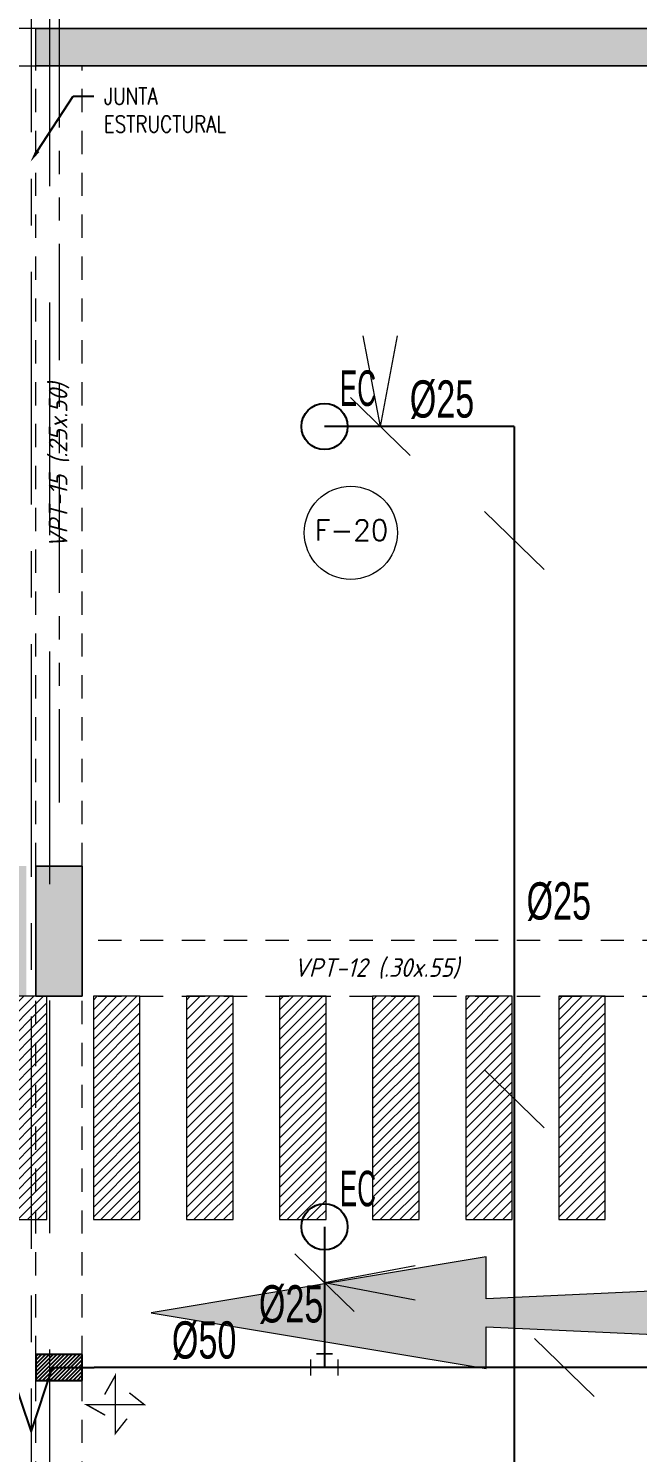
# Model space of a CAD drawing. Header units: millimetres. Extents: x 2085 to 2829, y 1347 to 1643.
# Drawn here: x 2156.79 to 2160.06, y 1531.64 to 1539.29 of the extents above; entities that cross this region are included whole.
import ezdxf
from ezdxf import colors
from ezdxf.entities.mleader import LeaderData, LeaderLine
from ezdxf.enums import TextEntityAlignment as Align
from ezdxf.math import Vec2, Vec3

# ---------------------------------------------------------------- set-up
doc = ezdxf.new("R2010")
doc.units = ezdxf.units.MM
for name, pattern in [('CENTER', [2, 1.25, -0.25, 0.25, -0.25]), ('DASHED2', [0.375, 0.25, -0.125]), ('HIDDEN', [0.375, 0.25, -0.125]), ('HIDDEN2', [0.1875, 0.125, -0.0625]), ('PHANTOM', [2.5, 1.25, -0.25, 0.25, -0.25, 0.25, -0.25]), ('PHANTOM2', [1.25, 0.625, -0.125, 0.125, -0.125, 0.125, -0.125])]:
    doc.linetypes.add(name, pattern=pattern)
doc.layers.get('0').update_dxf_attribs({"color": 251, "lineweight": 9})
for name, color, linetype, lineweight in [('000 SOS 911 - ACCESORIOS ACI', 3, 'Continuous', 20), ('000 SOS 911 ACCESORIOS', 3, 'Continuous', 20), ('000 SOS 911 ROCIADORES', 5, 'Continuous', 25), ('000 SOS 911 SOPORTES ACI', 3, 'Continuous', 25), ('000 SOS 911 TEXTOS ACI', 7, 'Continuous', 9), ('000 SOS 911 TUB. ENTERRADA  ACI', 5, 'DASHED2', 25), ('000 SOS 911 TUBERIA ACI', 3, 'Continuous', 25), ('00_Grupo3S', 7, 'DASHED2', 0), ('A-EJES', 251, 'PHANTOM', 9), ('A-ESTRUCTURA-HATCH', 251, 'Continuous', 13), ('A-ESTRUCTURA-PLACAS', 251, 'Continuous', 13), ('A-ESTRUCTURA-VIGAS', 251, 'HIDDEN2', 13), ('A-MUROS', 251, 'Continuous', 9), ('A-NUMERO ESTAC', 251, 'Continuous', 13), ('A-PROYECCIONES', 251, 'HIDDEN2', 9), ('A-TEXTO-INDICACIONES', 251, 'Continuous', 13), ('CIRCULACION PEATONAL', 251, 'Continuous', 13)]:
    doc.layers.add(name, color=color, linetype=linetype, lineweight=lineweight)
doc.layers.add('A-ETAPAS', color=251, linetype='Continuous', lineweight=9, plot=False)
doc.layers.add('A_50_Vigas Chata', color=251, linetype='HIDDEN', lineweight=13, plot=False)
doc.styles.add('APPIA -TEXTOS-GENERALES', font='isocp.shx', dxfattribs={"oblique": 15})
doc.styles.add('PIPE', font='ARIALN.TTF', dxfattribs={"width": 0.8})
doc.styles.add('ROMANS', font='romans.shx', dxfattribs={"width": 0.8})
doc.styles.add('TXT_COTAS', font='romans.shx', dxfattribs={"width": 0.8})

# ---------------------------------------------------------------- blocks, each defined once
blk = doc.blocks.new('002')
at = {"layer": '000 SOS 911 ROCIADORES'}
blk.add_circle((2884.5061, 1470.1768, 0), 0.0952, dxfattribs=at)
at = {"layer": '000 SOS 911 ROCIADORES', "color": 5, "style": 'PIPE', "width": 0.641273}
blk.add_text('EC', height=0.14693, dxfattribs=at).set_placement((2884.5692, 1470.2615, 0), (2884.7191, 1470.2615, 0), align=Align.FIT)
blk = doc.blocks.new('003')
at = {"layer": '000 SOS 911 ROCIADORES', "xscale": 1.3, "yscale": 1.3, "zscale": 1.3}
blk.add_blockref('002', (-841.8386, -416.7664, 0), dxfattribs=at)
blk = doc.blocks.new('007')
at = {"layer": '000 SOS 911 - ACCESORIOS ACI'}
for q in [(26830.8377, -4054.7652, 0), (26831.0221, -4054.7652, 0)]:
    blk.add_line((26830.9299, -4055.2525, 0), q, dxfattribs=at)
blk = doc.blocks.new('ACCS.ELBOW.90')
at = {"layer": '000 SOS 911 - ACCESORIOS ACI', "color": 100}
for p, q in [((0.098, 0.168), (-0.098, 0.168)), ((0.168, -0.098), (0.168, 0.098))]:
    blk.add_line(p, q, dxfattribs=at)
at = {"layer": '000 SOS 911 - ACCESORIOS ACI', "color": 9}
for p in [(0, 0.168), (0.168, 0)]:
    blk.add_line(p, (0, 0), dxfattribs=at)
blk = doc.blocks.new('PASE EN VIGA')
at = {"layer": '000 SOS 911 TUB. ENTERRADA  ACI'}
h = blk.add_hatch(dxfattribs=at)
h.set_pattern_fill('ANSI31', color=6, scale=0.0046)
h.paths.add_polyline_path([(2188.7825, 1180.5702), (2188.7825, 1180.7102), (2188.5325, 1180.7102), (2188.5325, 1180.5702)])
at = {"layer": '000 SOS 911 TUB. ENTERRADA  ACI', "color": 6, "linetype": 'ByBlock'}
blk.add_lwpolyline([(2188.5325, 1180.5702), (2188.7825, 1180.5702), (2188.7825, 1180.7102), (2188.5325, 1180.7102)], close=True, dxfattribs=at)
blk = doc.blocks.new('JUNTA ANTI')
at = {"layer": '000 SOS 911 TUBERIA ACI', "color": 1}
for p, q in [((157.274, 103.304, 0), (157.03, 104.042, 0)), ((157.522, 104.042, 0), (157.274, 103.304, 0))]:
    blk.add_line(p, q, dxfattribs=at)
at = {"layer": '000 SOS 911 TUBERIA ACI', "color": 1, "ltscale": 0.25, "elevation": 0}
for points in [[(157.026, 104.042), (156.554, 104.042)], [(157.522, 104.042), (157.994, 104.042)]]:
    blk.add_lwpolyline(points, dxfattribs=at)
blk = doc.blocks.new('Soporte Longitudinal')
at = {"layer": '000 SOS 911 SOPORTES ACI', "const_width": 0.02}
blk.add_lwpolyline([(-0.14, -0.149), (-0.405, 0), (0.405, 0), (0.197, 0.164)], dxfattribs=at)
blk = doc.blocks.new('EST P1')
at = {"layer": 'A-ESTRUCTURA-HATCH'}
h = blk.add_hatch(color=256, dxfattribs=at)
h.dxf.hatch_style = 1
h.paths.add_polyline_path([(51.865, 5.05), (47.915, 5.05), (47.915, -0.15), (50.25, -0.15), (50.25, 0), (48.065, 0), (48.065, 2.05), (51.865, 2.05), (51.865, 2.2), (48.065, 2.2), (48.065, 4.85), (51.715, 4.85), (51.715, 3.2), (51.865, 3.2)])
h.paths.add_polyline_path([(1.925, -0.1507), (-0.175, -0.1507), (-0.175, 4.8498), (-3.56, 4.85), (-3.56, 5.05), (3.775, 5.05), (3.775, 1.9), (3.625, 1.9), (3.625, 4.85), (-0.0249, 4.8499), (-0.0249, 2.1999), (1.9251, 2.1998), (1.9251, 2.0499), (-0.0249, 2.0499), (-0.0249, -0.0001), (1.925, -0.0005)])
h.paths.add_polyline_path([(71.63, -6.15), (71.88, -6.15), (71.88, -6.85), (71.63, -6.85)])
h.paths.add_polyline_path([(64.42, -6.15), (64.67, -6.15), (64.67, -6.85), (64.42, -6.85)])
h.paths.add_polyline_path([(57.21, -6.15), (57.46, -6.15), (57.46, -6.85), (57.21, -6.85)])
h.paths.add_polyline_path([(50, -6.15), (50.25, -6.15), (50.25, -6.85), (50, -6.85)])
h.paths.add_polyline_path([(42.79, -6.15), (43.04, -6.15), (43.04, -6.85), (42.79, -6.85)])
h.paths.add_polyline_path([(42.79, 0.55), (43.04, 0.55), (43.04, -0.15), (42.79, -0.15)])
h.paths.add_polyline_path([(35.58, -6.15), (35.83, -6.15), (35.83, -6.85), (35.58, -6.85)])
h.paths.add_polyline_path([(35.58, 0.55), (35.83, 0.55), (35.83, -0.15), (35.58, -0.15)])
h.paths.add_polyline_path([(35.28, -6.15), (35.53, -6.15), (35.53, -6.85), (35.28, -6.85)])
h.paths.add_polyline_path([(35.28, 0.55), (35.53, 0.55), (35.53, -0.15), (35.28, -0.15)])
h.paths.add_polyline_path([(30.28, -6.15), (30.53, -6.15), (30.53, -6.85), (30.28, -6.85)])
h.paths.add_polyline_path([(30.28, 0.55), (30.53, 0.55), (30.53, -0.15), (30.28, -0.15)])
h.paths.add_polyline_path([(23.07, -6.15), (23.32, -6.15), (23.32, -6.85), (23.07, -6.85)])
h.paths.add_polyline_path([(23.07, 0.55), (23.32, 0.55), (23.32, -0.15), (23.07, -0.15)])
h.paths.add_polyline_path([(18.07, -6.15), (18.32, -6.15), (18.32, -6.85), (18.07, -6.85)])
h.paths.add_polyline_path([(18.07, 0.55), (18.32, 0.55), (18.32, -0.15), (18.07, -0.15)])
h.paths.add_polyline_path([(10.86, -6.15), (11.11, -6.15), (11.11, -6.85), (10.86, -6.85)])
h.paths.add_polyline_path([(10.86, 0.55), (11.11, 0.55), (11.11, -0.15), (10.86, -0.15)])
h.paths.add_polyline_path([(3.65, -6.15), (3.9, -6.15), (3.9, -6.85), (3.65, -6.85)])
h.paths.add_polyline_path([(3.625, 0.55), (3.9, 0.55), (3.9, -0.15), (3.625, -0.15)])
h.paths.add_polyline_path([(-3.56, -6.15), (-3.31, -6.15), (-3.31, -6.85), (-3.56, -6.85)])
h.paths.add_polyline_path([(-3.56, 0.55), (-3.31, 0.55), (-3.31, -0.15), (-3.56, -0.15)])
h.paths.add_polyline_path([(-3.86, -6.15), (-3.61, -6.15), (-3.61, -6.85), (-3.86, -6.85)])
h.paths.add_polyline_path([(-3.86, 0.55), (-3.61, 0.55), (-3.61, -0.15), (-3.86, -0.15)])
h.paths.add_polyline_path([(-11.07, -6.15), (-10.82, -6.15), (-10.82, -6.85), (-11.07, -6.85)])
h.paths.add_polyline_path([(-11.07, 0.55), (-10.82, 0.55), (-10.82, -0.15), (-11.07, -0.15)])
h.paths.add_polyline_path([(-18.28, -6.15), (-18.03, -6.15), (-18.03, -6.85), (-18.28, -6.85)])
h.paths.add_polyline_path([(-18.28, 0.55), (-18.03, 0.55), (-18.03, -0.15), (-18.28, -0.15)])
h.paths.add_polyline_path([(-25.49, -6.15), (-25.24, -6.15), (-25.24, -6.85), (-25.49, -6.85)])
h.paths.add_polyline_path([(-25.49, 0.55), (-25.24, 0.55), (-25.24, -0.15), (-25.49, -0.15)])
h.paths.add_polyline_path([(-32.7, -6.15), (-32.45, -6.15), (-32.45, -6.85), (-32.7, -6.85)])
h.paths.add_polyline_path([(-32.7, 0.55), (-32.45, 0.55), (-32.45, -0.15), (-32.7, -0.15)])
h.paths.add_polyline_path([(-39.91, -6.15), (-39.66, -6.15), (-39.66, -6.85), (-39.91, -6.85)])
h.paths.add_polyline_path([(-39.91, 0.55), (-39.66, 0.55), (-39.66, -0.15), (-39.91, -0.15)])
at = {"layer": 'A-ESTRUCTURA-PLACAS'}
for points in [[(1.925, -0.1507), (-0.175, -0.1507), (-0.175, 4.8498), (-3.56, 4.85), (-3.56, 5.05), (3.775, 5.05), (3.775, 1.9), (3.625, 1.9), (3.625, 4.85), (-0.0249, 4.8499), (-0.0249, 2.1999), (1.9251, 2.1998), (1.9251, 2.0499), (-0.0249, 2.0499), (-0.0249, -0.0001), (1.925, -0.0005)], [(-3.56, 0.55), (-3.31, 0.55), (-3.31, -0.15), (-3.56, -0.15)]]:
    blk.add_lwpolyline(points, close=True, dxfattribs=at)
at = {"layer": 'A-ESTRUCTURA-VIGAS'}
for points in [[(-3.56, 0.55), (-3.56, 4.85)], [(-3.31, 0.55), (-3.31, 4.85)], [(-0.175, 0.1493), (-3.31, 0.1494)], [(-3.56, -6.15), (-3.56, -0.15)], [(-3.31, -6.15), (-3.31, -0.15)], [(-0.175, -0.1507), (-3.31, -0.1506)]]:
    blk.add_lwpolyline(points, dxfattribs=at)
at = {"layer": 'A_50_Vigas Chata', "insert": (-3.435, 2.7), "char_height": 0.1, "attachment_point": 5, "rotation": 90, "style": 'APPIA -TEXTOS-GENERALES'}
blk.add_mtext('VPT-15 (.25x.50)', dxfattribs=at)
at = {"layer": 'A_50_Vigas Chata', "insert": (-1.7301, -0.0006), "char_height": 0.1, "attachment_point": 5, "style": 'APPIA -TEXTOS-GENERALES'}
blk.add_mtext('VPT-12 (.30x.55)', dxfattribs=at)
blk = doc.blocks.new('*U226')
at = {"layer": 'CIRCULACION PEATONAL'}
h = blk.add_hatch(dxfattribs=at)
h.set_pattern_fill('ANSI31', color=256, scale=0.3)
h.set_pattern_definition([(45, (70.750368, 0), (-0.0265165, 0.0265165), [])])
h.paths.add_polyline_path([(71.0474, 0.2275), (70.7974, 0.2275), (70.7974, -0.9725), (71.0474, -0.9725)])
h = blk.add_hatch(dxfattribs=at)
h.set_pattern_fill('ANSI31', color=256, scale=0.3)
h.set_pattern_definition([(45, (71.250368, 0), (-0.0265165, 0.0265165), [])])
h.paths.add_polyline_path([(71.5474, 0.2275), (71.2974, 0.2275), (71.2974, -0.9725), (71.5474, -0.9725)])
h = blk.add_hatch(dxfattribs=at)
h.set_pattern_fill('ANSI31', color=256, scale=0.3)
h.set_pattern_definition([(45, (71.750368, 0), (-0.0265165, 0.0265165), [])])
h.paths.add_polyline_path([(72.0474, 0.2275), (71.7974, 0.2275), (71.7974, -0.9725), (72.0474, -0.9725)])
h = blk.add_hatch(dxfattribs=at)
h.set_pattern_fill('ANSI31', color=256, scale=0.3)
h.set_pattern_definition([(45, (72.250368, 0), (-0.0265165, 0.0265165), [])])
h.paths.add_polyline_path([(72.5474, 0.2275), (72.2974, 0.2275), (72.2974, -0.9725), (72.5474, -0.9725)])
h = blk.add_hatch(dxfattribs=at)
h.set_pattern_fill('ANSI31', color=256, scale=0.3)
h.set_pattern_definition([(45, (72.750368, 0), (-0.0265165, 0.0265165), [])])
h.paths.add_polyline_path([(73.0474, 0.2275), (72.7974, 0.2275), (72.7974, -0.9725), (73.0474, -0.9725)])
h = blk.add_hatch(dxfattribs=at)
h.set_pattern_fill('ANSI31', color=256, scale=0.3)
h.set_pattern_definition([(45, (73.250368, 0), (-0.0265165, 0.0265165), [])])
h.paths.add_polyline_path([(73.5474, 0.2275), (73.2974, 0.2275), (73.2974, -0.9725), (73.5474, -0.9725)])
h = blk.add_hatch(dxfattribs=at)
h.set_pattern_fill('ANSI31', color=256, scale=0.3)
h.set_pattern_definition([(45, (73.750368, 0), (-0.0265165, 0.0265165), [])])
h.paths.add_polyline_path([(74.0474, 0.2275), (73.7974, 0.2275), (73.7974, -0.9725), (74.0474, -0.9725)])
for points in [[(70.7974, -0.9725), (71.0474, -0.9725), (71.0474, 0.2275), (70.7974, 0.2275)], [(71.2974, -0.9725), (71.5474, -0.9725), (71.5474, 0.2275), (71.2974, 0.2275)], [(71.7974, -0.9725), (72.0474, -0.9725), (72.0474, 0.2275), (71.7974, 0.2275)], [(72.2974, -0.9725), (72.5474, -0.9725), (72.5474, 0.2275), (72.2974, 0.2275)], [(72.7974, -0.9725), (73.0474, -0.9725), (73.0474, 0.2275), (72.7974, 0.2275)], [(73.2974, -0.9725), (73.5474, -0.9725), (73.5474, 0.2275), (73.2974, 0.2275)], [(73.7974, -0.9725), (74.0474, -0.9725), (74.0474, 0.2275), (73.7974, 0.2275)]]:
    blk.add_lwpolyline(points, close=True, dxfattribs=at)
blk = doc.blocks.new('EJES 1P')
at = {"layer": 'A-EJES', "linetype": 'PHANTOM2'}
blk.add_lwpolyline([(41.5743, 5.0924), (41.5743, -4.1582)], dxfattribs=at)
blk = doc.blocks.new('PO_GUARDIA CIVIL ESQ FAISANES_PLANTAS_Sotanos_REVA_2022.01.24 - copia$0$XREF_SOTANOS - ETAPA 1-2020.06.26$0$frr')
at = {"transparency": 33554687}
blk.add_hatch(color=8, dxfattribs=at).paths.add_polyline_path([(0.0018, -0.0107), (-0.0018, -0.0107), (-0.3, -1.8), (-0.075, -1.8), (-0.2, -4.5), (0.2, -4.5), (0.075, -1.8), (0.3, -1.8)])
at = {"color": 7}
blk.add_lwpolyline([(-0.2, -4.5), (0.2, -4.5), (0.075, -1.8), (0.3, -1.8), (0, 0), (-0.3, -1.8), (-0.075, -1.8)], close=True, dxfattribs=at)
blk = doc.blocks.new('EJE')
at = {"linetype": 'Continuous'}
blk.add_circle((0, 0), 0.5, dxfattribs=at)
at = {"layer": 'A-TEXTO-INDICACIONES', "style": 'ROMANS'}
blk.add_attdef('EJE', text='', height=0.22, rotation=0, dxfattribs=at).set_placement((0.007, 0.028), align=Align.MIDDLE_CENTER)

msp = doc.modelspace()

# ---------------------------------------------------------------- linework, layer by layer
at = {"layer": '000 SOS 911 - ACCESORIOS ACI'}
for p, q in [((2158.842, 1536.994), (2158.5217, 1537.3049)), ((2159.5613, 1536.3812), (2159.2409, 1536.6921)), ((2159.5613, 1533.3812), (2159.2409, 1533.6921)), ((2158.542, 1532.394), (2158.2217, 1532.7049)), ((2159.8299, 1531.9382), (2159.5096, 1532.2491))]:
    msp.add_line(p, q, dxfattribs=at)
at = {"layer": '000 SOS 911 TUBERIA ACI'}
for points in [[(2159.4006, 1537.1495), (2158.3819, 1537.1495)], [(2159.4006, 1537.1495), (2159.4006, 1524.9995)], [(2158.3819, 1532.8495), (2158.3819, 1532.0936)], [(2180.2939, 1532.0936), (2157.1434, 1532.0936)]]:
    msp.add_lwpolyline(points, dxfattribs=at)
at = {"layer": '00_Grupo3S', "color": 2, "ltscale": 5}
msp.add_lwpolyline([(2156.906, 1643.0322), (2183.5845, 1643.0322), (2183.5845, 1347.1908), (2156.906, 1347.1908)], close=True, dxfattribs=at)
at = {"layer": 'A-ETAPAS', "color": 4, "linetype": 'CENTER'}
msp.add_line((2156.8056, 1543.9802), (2156.8056, 1521.8252), dxfattribs=at)
at = {"layer": 'A-ETAPAS', "linetype": 'CENTER'}
msp.add_line((2156.8056, 1543.9802), (2156.8056, 1521.8252), dxfattribs=at)
at = {"layer": 'A-MUROS'}
for p, q in [((2170.7006, 1539.2879), (2140.9662, 1539.2879)), ((2115.6056, 1539.0879), (2160.2156, 1539.0879))]:
    msp.add_line(p, q, dxfattribs=at)
msp.add_lwpolyline([(2156.8306, 1534.0879), (2157.0806, 1534.0879), (2157.0806, 1534.7879), (2156.8306, 1534.7879)], close=True, dxfattribs=at)

# ---------------------------------------------------------------- block references
msp.add_blockref('EST P1', (2160.3906, 1534.2379))
at = {"rotation": 180}
msp.add_blockref('*U226', (2230.6879, 1533.1154), dxfattribs=at)
at = {"transparency": 33554483, "rotation": 90}
msp.add_blockref('PO_GUARDIA CIVIL ESQ FAISANES_PLANTAS_Sotanos_REVA_2022.01.24 - copia$0$XREF_SOTANOS - ETAPA 1-2020.06.26$0$frr', (2157.4506, 1532.3879), dxfattribs=at)
msp.add_blockref('PO_GUARDIA CIVIL ESQ FAISANES_PLANTAS_Sotanos_REVA_2022.01.24 - copia$0$XREF_SOTANOS - ETAPA 1-2020.06.26$0$frr', (2157.4506, 1532.3879), dxfattribs=at)
at = {"layer": '000 SOS 911 - ACCESORIOS ACI'}
for xscale, yscale, zscale, rotation in [(-0.4394526855468785, 0.4394526855468736, 0.4394526855468736, 359.9974143215402), (0.4394526855468786, 0.4394526855468786, 0.4394526855468786, 0.002585678459824783)]:
    msp.add_blockref('ACCS.ELBOW.90', (2158.3819, 1532.0936), dxfattribs=dict(at, xscale=xscale, yscale=yscale, zscale=zscale, rotation=rotation))
at = {"layer": '000 SOS 911 ACCESORIOS'}
msp.add_blockref('007', (-24672.248, 5592.4019, 0), dxfattribs=at)
at = {"layer": '000 SOS 911 ACCESORIOS', "rotation": 270}
msp.add_blockref('007', (6213.6343, 28363.4794, 0), dxfattribs=at)
at = {"layer": '000 SOS 911 ROCIADORES'}
for p in [(-749.6374, 42.686), (-749.6374, 42.686), (-749.6374, 38.386), (-749.6374, 38.386)]:
    msp.add_blockref('003', p, dxfattribs=at)
at = {"layer": '000 SOS 911 SOPORTES ACI', "xscale": 0.384521484375, "yscale": 0.384521484375, "zscale": 0.384521484375, "rotation": 270}
msp.add_blockref('Soporte Longitudinal', (2157.2577, 1531.8943), dxfattribs=at)
at = {"layer": '000 SOS 911 SOPORTES ACI', "xscale": 0.384521484375, "yscale": 0.384521484375, "zscale": 0.384521484375}
msp.add_blockref('Soporte Longitudinal', (2157.2577, 1531.8943), dxfattribs=at)
at = {"layer": '000 SOS 911 TUB. ENTERRADA  ACI'}
msp.add_blockref('PASE EN VIGA', (-31.7019, 351.4534), dxfattribs=at)
at = {"layer": '000 SOS 911 TUBERIA ACI', "color": 4, "xscale": -0.46875, "yscale": 0.46875, "zscale": 0.46875}
msp.add_blockref('JUNTA ANTI', (2230.5282, 1483.3242, 0), dxfattribs=at)
at = {"layer": 'A-NUMERO ESTAC', "xscale": 0.5, "yscale": 0.5, "zscale": 0.5}
msp.add_blockref('EJE', (2158.5231, 1536.5782), dxfattribs=at).add_auto_attribs({'EJE': 'F-20'})
at = {"layer": 'A-PROYECCIONES'}
msp.add_blockref('EJES 1P', (2115.3812, 1539.2879), dxfattribs=at)

# ---------------------------------------------------------------- texts
at = {"layer": '000 SOS 911 TEXTOS ACI', "char_height": 0.2, "attachment_point": 1, "style": 'PIPE'}
for s, insert in [('%%C25', (2158.8398, 1537.3972, 0.0001)), ('%%C25', (2159.4674, 1534.7002, 0.0001)), ('%%C25', (2158.0293, 1532.5355, 0.0001)), ('%%C50', (2157.5619, 1532.3414, 0.0001))]:
    msp.add_mtext_dynamic_manual_height_columns(s, width=0.550995, gutter_width=1.9152, heights=[0.0124], dxfattribs=dict(at, insert=insert))

# ---------------------------------------------------------------- leaders
at = {"layer": 'A-TEXTO-INDICACIONES'}
ml = msp.add_multileader_mtext('Standard', dxfattribs=at)
ml.set_content('\\pxsm1,ql,t16;JUNTA ESTRUCTURAL', color=256, style='TXT_COTAS')
ml.set_leader_properties(color=7)
ml.build(insert=Vec2(0, 0))
ml.multileader.update_dxf_attribs({"dogleg_length": 0.1105, "arrow_head_size": 0.07})
ctx = ml.context
ctx.base_point, ctx.char_height, ctx.arrow_head_size, ctx.landing_gap_size, ctx.plane_origin = Vec3(2157.1423, 1538.9244), 0.09, 0.07, 0.05, Vec3(2156.8786, 1538.4841)
ctx.text_align_type = 2
notes = []
notes.append((ctx, [(0, (1, 1, 0), (2157.0318, 1538.9244), (1, 0), 0.1105, [(0, [(2156.8022, 1538.5717)], 0, [])])]))
ctx.mtext.insert, ctx.mtext.width, ctx.mtext.defined_height, ctx.mtext.alignment, ctx.mtext.flow_direction = Vec3(2157.9054, 1538.9694), 0.708992, 0.4369, 3, 5
for ctx, leaders in notes:
    for number, flags, end, landing, length, lines in leaders:
        leader = LeaderData()
        leader.index, (leader.has_last_leader_line, leader.has_dogleg_vector, leader.attachment_direction) = number, flags
        leader.last_leader_point, leader.dogleg_vector, leader.dogleg_length = Vec3(end), Vec3(landing), length
        for number, points, colour, breaks in lines:
            line = LeaderLine()
            line.index, line.vertices, line.color, line.breaks = number, Vec3.list(points), colors.encode_raw_color(colour), breaks
            leader.lines.append(line)
        ctx.leaders.append(leader)

doc.saveas('drawing.dxf')
